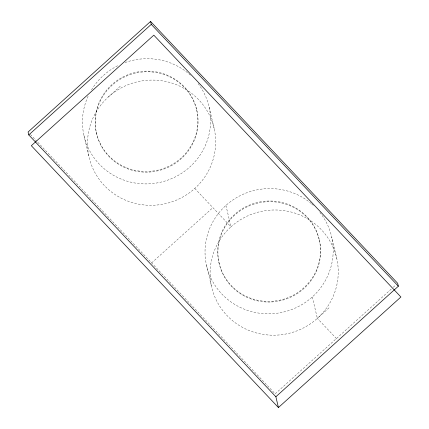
<?xml version="1.0" encoding="UTF-8"?>
<svg xmlns="http://www.w3.org/2000/svg" width="429" height="429" viewBox="0 0 429 429"><rect width="100%" height="100%" fill="white"/><g stroke="black" fill="none" stroke-linecap="round" stroke-linejoin="round"><path stroke-width="0.32" stroke-dasharray="2.15 1.61" d="M209.127 107.175L214.184 128.577A64.168 62.521 -13.3 0 1 132.18 202.585A64.168 62.521 -13.3 0 1 108.403 96.933L120.442 86.068M151.635 262.918L212.881 207.647M336.427 338.567L317.353 318.356L329.392 307.491M391.248 289.082L275.182 393.838L37.275 141.736M393.227 287.301L395.694 285.071M194.777 188.46L230.984 226.828A64.168 62.521 -13.3 0 1 336.765 258.467L331.703 237.071M30.384 134.433L36.814 141.248M319.289 239.875A51.437 50.118 -13.3 0 1 253.555 299.201A51.437 50.118 -13.3 0 1 234.491 214.511A51.437 50.118 -13.3 0 1 319.289 239.875L319.444 240.546A51.437 50.118 -13.3 0 1 253.716 299.876A51.437 50.118 -13.3 0 1 234.652 215.186A51.437 50.118 -13.3 0 1 319.444 240.546M312.296 296.959L317.353 318.356M225.927 205.432L230.984 226.828A64.168 62.521 -13.3 0 0 254.762 332.48A64.168 62.521 -13.3 0 0 336.765 258.467M196.707 109.98A51.437 50.118 -13.3 0 1 130.974 169.305A51.437 50.118 -13.3 0 1 111.915 84.615A51.437 50.118 -13.3 0 1 196.707 109.98L196.868 110.655A51.437 50.118 -13.3 0 1 131.135 169.981A51.437 50.118 -13.3 0 1 112.071 85.291A51.437 50.118 -13.3 0 1 196.868 110.655M218.935 262.516L219.096 263.192M206.515 265.32L211.577 286.717M96.359 132.62L96.514 133.296M83.939 135.425L88.996 156.821M319.895 212.43A64.168 62.521 -13.3 0 1 281.751 312.43A64.168 62.521 -13.3 0 1 207.164 235.875A64.168 62.521 -13.3 0 1 311.181 203.491M311.69 203.92A64.168 62.521 -13.3 0 1 313.663 205.689M108.403 96.933A64.168 62.521 -13.3 0 1 214.184 128.577M198.123 83.58A64.168 62.521 -13.3 0 1 192.61 164.286A64.168 62.521 -13.3 0 1 110.307 173.354A64.168 62.521 -13.3 0 1 88.374 95.672M91.511 89.827A64.168 62.521 -13.3 0 1 118.86 65.149M125.07 62.554A64.168 62.521 -13.3 0 1 190.599 75.343"/><path stroke-width="0.64" d="M275.874 396.761L398.359 286.213L397.672 283.29L150.574 21.45L28.089 132.003L28.781 134.921L275.874 396.761L278.426 407.55L400.911 296.997L153.818 35.162L31.328 145.71L278.426 407.55M28.781 134.921L151.265 24.373L150.574 21.45M151.265 24.373L398.359 286.213"/></g></svg>
